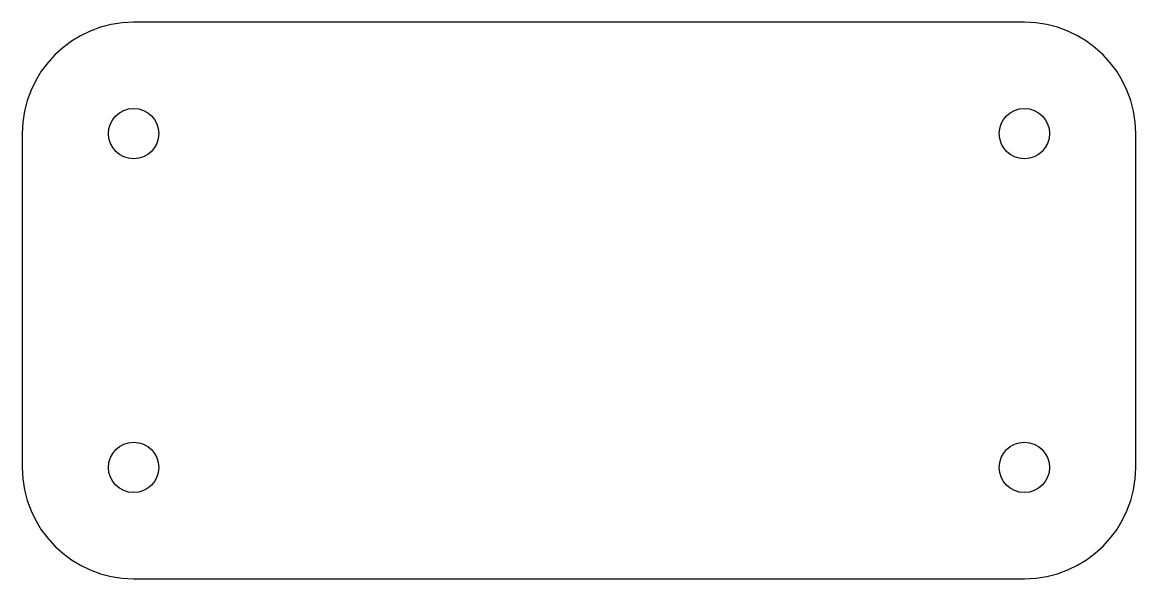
# Model space of a CAD drawing. Header units: millimetres. Extents: x 0 to 50, y -25 to 0.
import ezdxf

# ---------------------------------------------------------------- set-up
doc = ezdxf.new("R2010")
doc.units = ezdxf.units.MM

msp = doc.modelspace()

# ---------------------------------------------------------------- linework, layer by layer
at = {"color": 7, "linetype": 'Continuous', "lineweight": 25}
for p, q in [((45, 0), (5, 0)), ((0, -5), (0, -20)), ((50, -20), (50, -5)), ((5, -25), (45, -25))]:
    msp.add_line(p, q, dxfattribs=at)
for centre in [(5, -5), (45, -5), (5, -20), (45, -20)]:
    msp.add_circle(centre, 1.13, dxfattribs=at)
for centre, start, end in [((5, -5), 90, 180), ((45, -5), 0, 90), ((5, -20), 180, 270), ((45, -20), 270, 0)]:
    msp.add_arc(centre, 5, start, end, dxfattribs=at)

doc.saveas('drawing.dxf')
